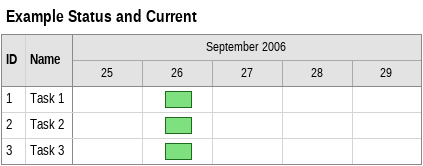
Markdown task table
Example Status and Current

| ID | Task | Start | Finish |
|---|---|---|---|
| 1 | Task 1 | 2006-09-26 | 2006-09-26 |
| 2 | Task 2 | 2006-09-26 | 2006-09-26 |
| 3 | Task 3 | 2006-09-26 | 2006-09-26 |
